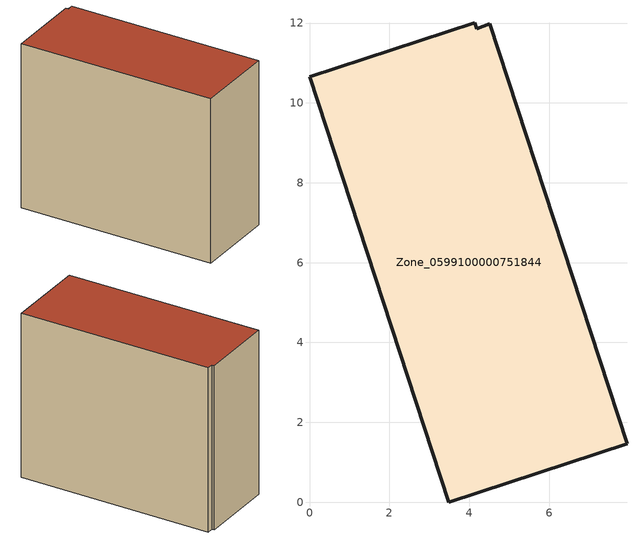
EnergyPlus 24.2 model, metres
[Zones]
Zone_0599100000751844
 floor ground (C_G): 4.51,11.98 7.95,1.46 3.48,0 0,10.65 4.14,12.01 4.18,11.85 z3.81
 wall outside (C_F): 3.48,0 7.95,1.46 4.51,11.98 4.18,11.85 4.14,12.01 0,10.65 3.48,0 z3.81:13.27
 roof outside (C_R): 7.95,1.46 4.51,11.98 4.18,11.85 4.14,12.01 0,10.65 3.48,0 z13.27
[BUILDING]
Pand.0599100000751844: North Axis=0; Terrain=City; Loads Convergence Tolerance Value=0.04; Temperature Convergence Tolerance Value=0.4; Solar Distribution=FullExterior; Maximum Number of Warmup Days=25; Minimum Number of Warmup Days=1
[Site:Location]
Rotterdam.The.Hague.AP_ZH_NLD Design_Conditions: Latitude=51.96; Longitude=4.45; Time Zone=1; Elevation=-4.5
[SITE:GROUNDTEMPERATURE:BUILDINGSURFACE]
18, 18, 18, 18, 18, 18, 18, 18, 18, 18, 18, 18
[MATERIAL] Thermal Absorptance=0.9; Solar Absorptance=0.7; Visible Absorptance=0.7
Name | Roughness | Thickness | Conductivity | Density | Specific Heat
G.TI.2006-2014 | MediumSmooth | 0.15 | 0.06 | 540 | 1210
F.TI.2006-2014 | Rough | 0.3 | 0.12 | 1920 | 840
R.TI.2006-2014 | MediumRough | 0.2 | 0.08 | 1500 | 1000
[CONSTRUCTION]
C_G: G.TI.2006-2014
C_F: F.TI.2006-2014
C_R: R.TI.2006-2014
[ZONE]
Zone_0599100000751844: Type=1; Multiplier=1; Ceiling Height=Autocalculate; Volume=Autocalculate; Floor Area=autocalculate; Part of Total Floor Area=Yes
[ZONEINFILTRATION:DESIGNFLOWRATE]
Infil_Zone_0599100000751844: Zone or ZoneList or Space or SpaceList=Zone_0599100000751844; Schedule=AlwaysOn; Design Flow Rate Calculation Method=Flow/Area; Flow Rate per Floor Area=0.0015; Constant Term Coefficient=1; Temperature Term Coefficient=0; Velocity Term Coefficient=0; Velocity Squared Term Coefficient=0
[HVACTEMPLATE:ZONE:IDEALLOADSAIRSYSTEM]
Zone_0599100000751844: Maximum Heating Supply Air Temperature=50; Minimum Cooling Supply Air Temperature=13; Maximum Heating Supply Air Humidity Ratio=0.0156; Minimum Cooling Supply Air Humidity Ratio=0.0077; Heating Limit=NoLimit; Cooling Limit=NoLimit; Dehumidification Control Type=ConstantSensibleHeatRatio; Cooling Sensible Heat Ratio=0.7; Dehumidification Setpoint=60; Humidification Control Type=None; Humidification Setpoint=30; Outdoor Air Method=None; Outdoor Air Flow Rate per Person=0.00944; Outdoor Air Flow Rate per Zone Floor Area=0; Outdoor Air Flow Rate per Zone=0; Demand Controlled Ventilation Type=None; Outdoor Air Economizer Type=NoEconomizer; Heat Recovery Type=None; Sensible Heat Recovery Effectiveness=0.7; Latent Heat Recovery Effectiveness=0.65
[ZONECONTROL:THERMOSTAT]
ThermostatControl_Zone_0599100000751844: Zone or ZoneList=Zone_0599100000751844; Control Type Schedule=DualSetpointControlType; Control 1=Thermostat_Zone_0599100000751844; Temperature Difference Between Cutout And Setpoint=0
[THERMOSTATSETPOINT:DUALSETPOINT]
Thermostat_Zone_0599100000751844: Heating Setpoint Temperature Schedule=HeatingSetpoint_Zone_0599100000751844; Cooling Setpoint Temperature Schedule=CoolingSetpoint_Zone_0599100000751844
[SCHEDULE:COMPACT]
HeatingSetpoint_Zone_0599100000751844: Through: 12/31, For: AllDays, Until: 24:00, 21
CoolingSetpoint_Zone_0599100000751844: Through: 12/31, For: AllDays, Until: 24:00, 24
DualSetpointControlType: Through: 12/31, For: AllDays, Until: 24:00, 4
AlwaysOn: Through: 12/31, For: AllDays, Until: 24:00, 1
